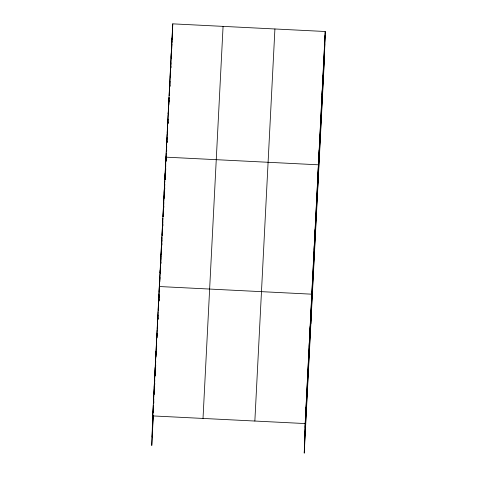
<?xml version="1.0" encoding="UTF-8"?>
<svg xmlns="http://www.w3.org/2000/svg" width="477" height="477" viewBox="0 0 477 477"><rect width="100%" height="100%" fill="white"/><g stroke="black" fill="none" stroke-linecap="round" stroke-linejoin="round"><path stroke-width="0.72" d="M325.225 31.5L305.167 423.564L304.237 453.15L324.294 61.086L325.225 31.5L172.763 23.85L152.706 415.914L151.775 445.5L153.32 415.36M153.534 399.738L153.415 403.554L153.827 395.463M154.238 387.378L154.357 383.568M155.067 371.207L155.186 367.397M155.896 355.031L156.015 351.221M156.742 338.223L156.844 335.051M157.547 322.69L157.666 318.874M158.376 306.514L158.495 302.704M158.871 301.041L159.068 294.595M159.157 291.763L159.324 286.534L311.785 294.184L310.855 323.77M160.069 272.898L160.153 270.358M160.856 257.997L160.976 254.187M161.685 241.827L161.804 238.017M162.633 221.841L162.514 225.651L162.89 218.299M163.343 209.481L163.462 205.67M164.166 193.31L164.291 189.494M164.994 177.134L165.114 173.324M165.233 179.65L165.28 178.231L165.203 179.704M165.734 163.796L165.555 169.466L165.746 165.763M166.58 146.153L166.7 142.343M167.338 131.342L167.457 127.526M168.137 115.261L167.26 132.821M168.178 113.985L168.214 112.715M168.852 101.714L168.971 97.904M169.633 86.271L169.729 83.093M170.367 72.093L170.486 68.283M171.124 57.282L171.249 53.472M171.887 42.471L172.006 38.661M172.28 39.09L172.441 34.04M172.555 30.498L172.763 23.85M305.876 411.198L305.995 407.388M306.705 395.028L306.824 391.218M307.528 378.857L307.653 375.047M308.357 362.681L308.476 358.871M309.185 346.511L309.305 342.701M310.014 330.34L310.133 326.524M310.837 314.164L310.962 310.354M312.495 281.818L312.614 278.008M313.323 265.647L313.443 261.837M314.146 249.477L314.271 245.661M314.975 233.301L315.094 229.491M315.804 217.13L315.923 213.32M316.633 200.954L316.752 197.144M317.455 184.784L317.581 180.974M317.473 194.389L318.403 164.803L165.942 157.154L165.823 160.964L166.24 152.819M319.041 153.803L319.161 149.987M319.799 138.992L319.918 135.176M320.556 124.175L320.681 120.365M321.319 109.364L321.438 105.554M322.076 94.553L322.196 90.743M322.834 79.742L322.953 75.932M323.591 64.932L323.71 61.122M324.348 50.121L324.467 46.311M152.586 419.724L153.338 405.021M153.904 393.996L154.315 385.911M154.393 384.438L155.258 367.528M155.329 366.062L156.683 339.594M156.76 338.127L157.172 330.042M157.249 328.57L157.66 320.484M157.738 319.012L158.114 311.66M158.191 310.193L158.602 302.102M158.68 300.635L159.545 283.726M159.616 282.259L160.033 274.168M160.069 273.434L160.97 255.791M161.047 254.324L161.459 246.233M161.536 244.767L161.947 236.681M162.025 235.209L162.401 227.857M162.967 216.832L164.321 190.365M164.392 188.898L164.809 180.813M164.881 179.34L165.746 162.43M166.318 151.334L166.694 143.929M166.771 142.45L167.188 134.299M168.208 114.307L169.079 97.272M169.156 95.794L169.573 87.649M169.609 86.903L170.522 69.135M170.599 67.651L171.47 50.616M171.541 49.137L171.958 40.992M172.036 39.508L172.644 27.66M152.318 428.233L152.956 415.735M153.147 412.056L153.373 407.644M153.594 403.238L153.821 398.826M154.047 394.413L154.309 389.268M154.536 384.856L154.798 379.71M155.025 375.304L155.252 370.891M155.514 365.746L155.74 361.333M155.967 356.921L156.229 351.776M156.456 347.369L156.683 342.957M156.945 337.811L157.172 333.399M157.392 328.987L157.66 323.841M157.881 319.435L158.108 315.023M158.334 310.61L158.597 305.465M158.823 301.053L159.085 295.907M159.312 291.501L159.539 287.088M159.801 281.943L160.028 277.531M160.254 273.118L160.516 267.973M160.743 263.566L161.005 258.421M161.19 254.742L161.417 250.33M161.679 245.184L161.947 240.038M162.168 235.632L162.436 230.48M162.657 226.074L162.884 221.662M163.146 216.516L163.372 212.104M163.599 207.692L163.861 202.546M164.088 198.14L164.315 193.728M164.541 189.315L164.803 184.17M165.03 179.757L165.292 174.612M165.972 161.321L166.234 156.14M166.467 151.698L166.729 146.511M166.956 142.068L167.183 137.626M167.409 133.178L167.677 127.997M167.904 123.555L168.131 119.113M168.399 113.925L168.584 110.223M168.852 105.041L169.079 100.593M169.341 95.412L169.573 90.97M169.8 86.528L170.062 81.34M170.289 76.898L170.516 72.456M170.748 68.014L171.01 62.827M171.237 58.385L171.464 53.943M171.732 48.755L171.958 44.313M172.185 39.871L172.376 36.169M152.044 436.992L153.135 415.676M153.284 412.736L153.361 411.263M153.773 403.178L153.85 401.712M154.226 394.36L154.298 392.887M154.715 384.802L154.786 383.329M155.162 375.977L155.275 373.771M155.651 366.425L155.729 364.953M156.629 347.31L156.706 345.837M157.571 328.933L157.648 327.461M158.06 319.375L158.137 317.903M158.513 310.557L158.585 309.084M159.002 300.999L159.074 299.526M159.491 291.441L159.562 289.968M160.427 273.065L160.505 271.592M160.916 263.507L160.993 262.034M161.369 254.682L161.482 252.482M161.858 245.13L161.936 243.658M162.347 235.572L162.424 234.1M162.836 226.015L162.913 224.548M163.778 207.638L163.85 206.165M164.267 198.08L164.338 196.613M164.714 189.262L164.792 187.789M165.656 170.826L165.775 168.608M166.151 161.202L166.229 159.717M166.646 151.573L166.717 150.094M167.099 142.689L167.177 141.204M167.588 133.059L167.665 131.574M168.083 123.43L168.16 121.951M168.536 114.546L168.614 113.061M169.979 86.403L170.05 84.924M170.468 76.773L170.545 75.294M170.927 67.889L170.999 66.41M171.416 58.26L171.493 56.781M203.017 418.436L223.075 26.372M254.855 421.036L274.913 28.978M305.047 427.374L325.105 35.31M304.779 435.877L324.837 43.818M304.505 444.642L324.563 52.583M152.706 415.914L305.167 423.564"/></g></svg>
